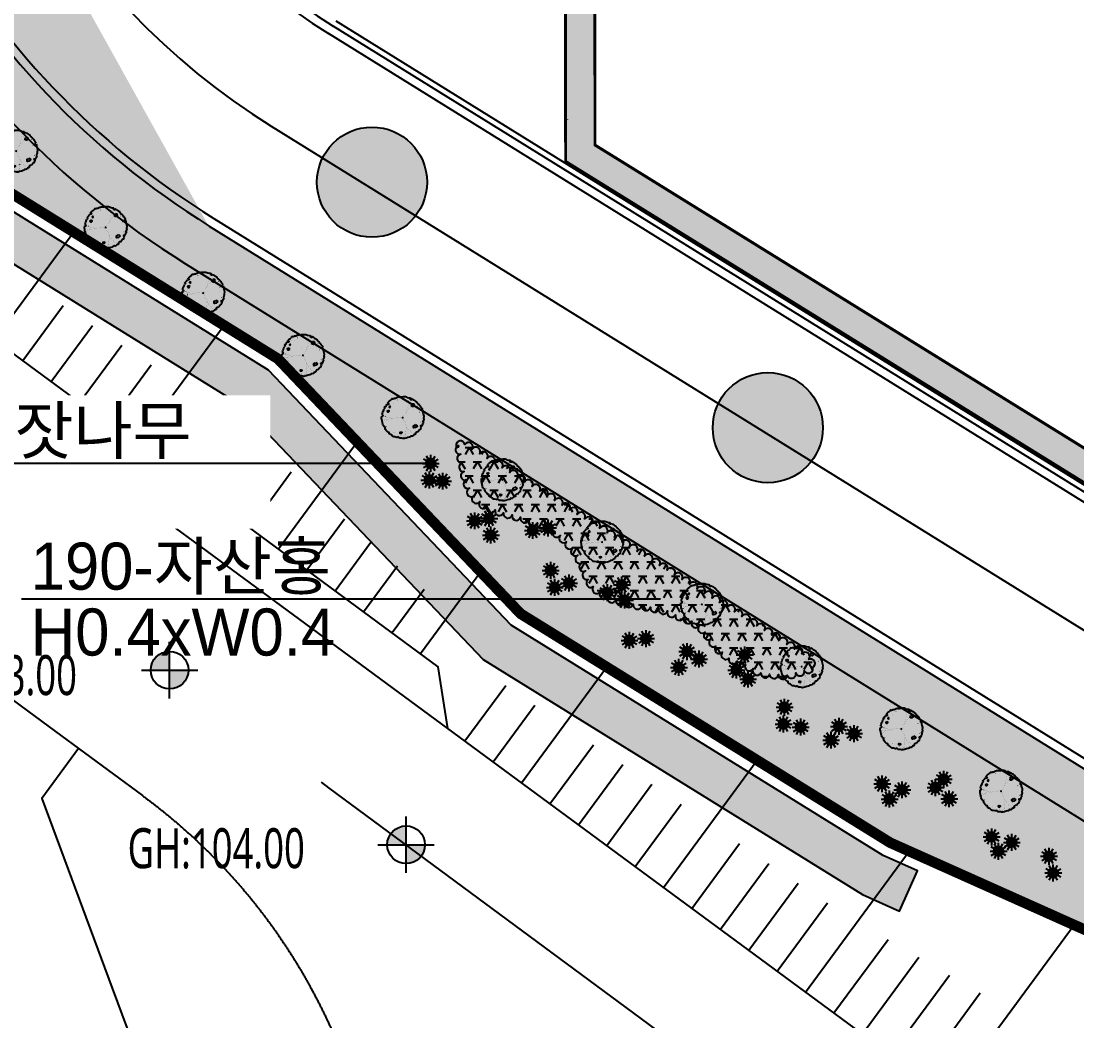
# Model space of a CAD drawing. Header units: millimetres. Extents: x 13387 to 322416, y 10188 to 219730.
# Drawn here: x 46864 to 82788, y 51162 to 85161 of the extents above; entities that cross this region are included whole.
import ezdxf
from ezdxf.enums import TextEntityAlignment as Align
from ezdxf.xclip import XClip

# ---------------------------------------------------------------- set-up
doc = ezdxf.new("R2010")
doc.units = ezdxf.units.MM
doc.header["$LTSCALE"] = 400
doc.header["$XCLIPFRAME"] = 0
doc.set_wipeout_variables(frame=1)
for name, pattern in [('base$0$base$0$CENTER', [2, 1.25, -0.25, 0.25, -0.25]), ('base$0$base$0$PHANTOM2', [31.75, 15.875, -3.175, 3.175, -3.175, 3.175, -3.175]), ('base$0$base$0$XREF_BASE$0$PHANTOMX2', [5, 2.5, -0.5, 0.5, -0.5, 0.5, -0.5]), ('DOT2', [0.125, 0, -0.125])]:
    doc.linetypes.add(name, pattern=pattern)
doc.layers.get('Defpoints').update_dxf_attribs({"color": 153})
for name, color, linetype in [('0-wipeout', 255, 'Continuous'), ('0-녹지', 71, 'Continuous'), ('_관목_Name', 7, 'Continuous'), ('_관목_Out', 7, 'Continuous'), ('_관목_Plant', 76, 'Continuous'), ('_관목_Size', 7, 'Continuous'), ('_관목_Tag', 7, 'Continuous'), ('_교목_Name', 7, 'Continuous'), ('_교목_Plant', 90, 'Continuous'), ('_교목_Tag', 7, 'Continuous'), ('base$0$base$0$1-ROAD', 1, 'Continuous'), ('base$0$base$0$1-지적선', 3, 'Continuous'), ('base$0$base$0$A-조적해치', 8, 'Continuous'), ('base$0$base$0$CE-SLOP-FILL', 1, 'Continuous'), ('base$0$base$0$CE_GH', 240, 'Continuous'), ('base$0$base$0$LSMD_CONT_LDREG_41500', 1, 'Continuous'), ('base$0$base$0$rndur', 1, 'Continuous'), ('base$0$base$0$WID', 4, 'Continuous'), ('base$0$base$0$XREF_BASE$0$CE-SLOP-FILL', 1, 'Continuous'), ('base$0$base$0$XREF_BASE$0$CE_PROPERTY LINE', 2, 'Continuous'), ('base$0$base$0$XREF_BASE$0$LSMD_CONT_LDREG_41500', 1, 'Continuous'), ('base$0$base$0$XREF_BASE$0$성토옹벽', 6, 'Continuous'), ('base$0$base$0$도로레벨', 5, 'Continuous'), ('base$0$base$0$사업부지', 7, 'Continuous'), ('tc-2', 252, 'Continuous')]:
    doc.layers.add(name, color=color, linetype=linetype)
doc.layers.add('base$0$base$0$CE_GH_TEXT', color=2, linetype='Continuous', lineweight=20)
doc.styles.add('base$0$base$0$나눔고딕N', font='NanumGothic.ttf')
doc.styles.add('Landy', font='')
doc.styles.get("Standard").update_dxf_attribs({"font": 'arial.ttf'})
doc.styles.get('Landy').set_extended_font_data('Dotum')
doc.dimstyles.new('LandyUse_T', dxfattribs={"dimtxt": 2.5, "dimasz": 80, "dimexe": 1.25, "dimexo": 0.625, "dimtad": 1, "dimtxsty": 'Standard', "dimcen": 2.5, "dimadec": 0, "dimazin": 0, "dimtfac": 1, "dimtmove": 0, "dimatfit": 3, "dimfxl": 1, "dimarcsym": 0})

# ---------------------------------------------------------------- blocks, each defined once
blk = doc.blocks.new('base$0$base$0$XREF_BASE$0$A$C3CBC0631')
h = blk.add_hatch(color=253)
h.dxf.hatch_style = 1
edge = h.paths.add_edge_path()
edge.add_line((34727, 50135), (35727, 50136))
edge.add_line((35727, 50136), (35731, 42925))
edge.add_line((35731, 42925), (59609, 28140))
edge.add_arc((63136, 33837), 6700, 238.2362, 296.9215)
edge.add_line((66170, 27863), (66623, 26971))
edge.add_arc((63136, 33837), 7700, 238.2362, 296.9215, ccw=False)
edge.add_line((59083, 27290), (34732, 42367))
edge.add_line((34732, 42367), (34727, 50135))
at = {"layer": 'base$0$base$0$XREF_BASE$0$CE_PROPERTY LINE', "color": 8, "linetype": 'base$0$base$0$XREF_BASE$0$PHANTOMX2', "ltscale": 3, "flags": 128}
blk.add_lwpolyline([(24653, 158067), (15380, 151109), (8259, 149251), (3838, 149290), (748, 147602), (-6916, 147572), (-7299, 146160), (-1843, 125252), (436, 116516), (2171, 109870), (5326, 104706), (5798, 96717), (3940, 88655), (43, 76542), (81, 64279), (3722, 52297), (8342, 45951), (24954, 35648), (27528, 32946), (33205, 26984), (45785, 19196), (55262, 14961), (63842, 9900), (67943, 799), (71065, 403), (74495, 0), (71416, 11497), (72509, 16027), (80907, 20283), (84381, 29814), (86654, 26118), (86417, 19281), (94182, 16961), (94474, 13223), (94701, 13128), (143072, 50641), (145797, 73715), (141926, 86006), (137274, 142330), (130340, 137929), (128629, 139085), (122336, 140647), (114378, 141402), (105828, 145930), (90331, 146144), (69871, 143916), (58636, 140116), (56478, 144307), (45633, 153630)], close=True, dxfattribs=at)
at = {"layer": 'base$0$base$0$XREF_BASE$0$성토옹벽', "color": 8, "linetype": 'Continuous', "ltscale": 10, "const_width": 100, "flags": 128}
for points in [[(34727, 50135), (34732, 42367), (59083, 27290, 0.26181), (66623, 26971)], [(35727, 50136), (35731, 42925), (59609, 28140, 0.26181), (66170, 27863)]]:
    blk.add_lwpolyline(points, format="xyb", dxfattribs=at)
blk = doc.blocks.new('base$0$base$0$A$C61401735')
at = {"layer": 'base$0$base$0$1-ROAD', "color": 251}
blk.add_lwpolyline([(34084, 32652), (34084, 32652)], dxfattribs=at)
blk = doc.blocks.new('base$0$base$0$G$C940A8A8A')
at = {"layer": 'base$0$base$0$LSMD_CONT_LDREG_41500', "color": 1, "linetype": 'Continuous', "const_width": 300, "flags": 128}
blk.add_lwpolyline([(10039, 103817), (3210, 93080), (151, 81205), (648, 68692), (3516, 61385), (16989, 47222), (18797, 43957), (22785, 36755), (32990, 26043), (41091, 19552), (48115, 12489), (49785, 2647), (52706, 1476), (55923, 220), (55847, 12122), (58048, 16229), (67249, 18227)], dxfattribs=at)
blk = doc.blocks.new('base$0$base$0$현황측량 지적')
at = {"layer": 'base$0$base$0$rndur', "linetype": 'base$0$base$0$PHANTOM2', "ltscale": 2, "const_width": 360, "flags": 128}
blk.add_lwpolyline([(206883, -157310), (202971, -156085), (192523, -138055), (192037, -134393), (187653, -139214), (180694, -143462), (173737, -143509), (161354, -148904), (157725, -144242), (154816, -136784), (158050, -127241), (126239, -144923), (122996, -147375), (114777, -142533), (78067, -156212), (59378, -150969), (50990, -145420), (42961, -141949), (35259, -140747), (23792, -141142), (15855, -140119), (12425, -139716), (9303, -139321), (5202, -130219), (-3377, -125158), (-12855, -120922), (-25433, -113134), (-31110, -107172), (-33684, -104469), (-50296, -94166), (-54916, -87820), (-58556, -75838), (-58594, -63575), (-54697, -51462), (-52838, -43399), (-53310, -35411), (-56465, -30247), (-58199, -23603), (-65933, 6044), (-65550, 7455), (-83110, 7388), (-99556, 7405), (-100789, 7832), (-83513, -58384), (-91570, -60086), (-90952, -159807)], dxfattribs=at)
at = {"layer": 'base$0$base$0$rndur', "linetype": 'base$0$base$0$PHANTOM2', "ltscale": 2, "flags": 128}
blk.add_lwpolyline([(206883, -157310), (202971, -156085), (192523, -138055), (192037, -134393), (187653, -139214), (180694, -143462), (173737, -143509), (161354, -148904), (157725, -144242), (154816, -136784), (158050, -127241), (126239, -144923), (122996, -147375), (114777, -142533), (78067, -156212), (59378, -150969), (50990, -145420), (42961, -141949), (35259, -140747), (23792, -141142), (15855, -140119), (12425, -139716), (9303, -139321), (5202, -130219), (-3377, -125158), (-12855, -120922), (-25433, -113134), (-31110, -107172), (-33684, -104469), (-50296, -94166), (-54916, -87820), (-58556, -75838), (-58594, -63575), (-54697, -51462), (-52838, -43399), (-53310, -35411), (-56465, -30247), (-58199, -23603), (-65933, 6044), (-65550, 7455), (-83110, 7388), (-99556, 7405), (-100789, 7832), (-83513, -58384), (-91570, -60086), (-90952, -159807)], dxfattribs=at)
at = {"layer": 'base$0$base$0$1-지적선', "color": 8, "rotation": 14.62512504690287}
blk.add_blockref('base$0$base$0$G$C940A8A8A', (-38193, -154447), dxfattribs=at)
blk = doc.blocks.new('base$0$base$0$XREF_BASE$0$42423123')
at = {"color": 8, "elevation": -85.903, "flags": 128}
blk.add_lwpolyline([(296753.797, 354722.355), (296742.728, 354721.684), (296725.083, 354743.467), (296725.304, 354745.576), (296719.523, 354752.714), (296718.006, 354754.586), (296707.445, 354767.624, -0.241383), (296702.098, 354793.07), (296709.251, 354819.265), (296716.193, 354817.325), (296719.019, 354827.438), (296712.017, 354829.394), (296712.346, 354830.601)], format="xyb", dxfattribs=at)
at = {"color": 8, "flags": 128}
blk.add_lwpolyline([(296720.991, 354828.24), (296719.555, 354821.015), (296715.721, 354813.683), (296708.892, 354802.946), (296705.833, 354791.071), (296706.33, 354778.558), (296709.198, 354771.251), (296722.671, 354757.088), (296724.479, 354753.823), (296728.467, 354746.621), (296738.672, 354735.909), (296746.773, 354729.418), (296753.797, 354722.355)], dxfattribs=at)
at = {"layer": 'base$0$base$0$XREF_BASE$0$CE-SLOP-FILL', "color": 8}
for p, q in [((296713.498, 354760.151), (296717.033, 354763.015)), ((296714.254, 354759.219), (296716.058, 354760.681)), ((296715.009, 354758.286), (296716.851, 354759.778)), ((296715.764, 354757.354), (296717.643, 354758.876)), ((296717.275, 354755.489), (296721.182, 354758.654)), ((296716.52, 354756.422), (296718.436, 354757.974)), ((296718.03, 354754.557), (296720.021, 354756.169)), ((296718.786, 354753.624), (296720.789, 354755.247)), ((296719.541, 354752.692), (296721.462, 354754.248)), ((296721.052, 354750.827), (296724.563, 354753.671)), ((296720.296, 354751.759), (296722.134, 354753.248)), ((296721.807, 354749.894), (296723.48, 354751.25)), ((296722.562, 354748.962), (296724.153, 354750.25)), ((296723.317, 354748.029), (296724.826, 354749.251)), ((296724.073, 354747.097), (296725.499, 354748.252)), ((296724.828, 354746.164), (296727.515, 354748.341)), ((296725.537, 354742.906), (296727.363, 354744.385)), ((296727.048, 354741.041), (296730.85, 354744.12)), ((296726.293, 354741.973), (296728.156, 354743.483)), ((296727.803, 354740.108), (296729.742, 354741.678)), ((296728.559, 354739.176), (296730.535, 354740.776)), ((296729.314, 354738.243), (296731.328, 354739.874)), ((296730.825, 354736.379), (296735.002, 354739.762)), ((296730.069, 354737.311), (296732.12, 354738.972)), ((296731.58, 354735.446), (296733.706, 354737.168)), ((296732.335, 354734.514), (296734.499, 354736.266)), ((296733.091, 354733.581), (296735.292, 354735.364)), ((296734.601, 354731.716), (296739.228, 354735.464)), ((296733.846, 354732.649), (296736.085, 354734.462)), ((296735.357, 354730.784), (296737.772, 354732.74)), ((296736.112, 354729.851), (296738.628, 354731.89)), ((296738.378, 354727.054), (296744.02, 354731.624)), ((296736.867, 354728.919), (296739.485, 354731.039)), ((296737.623, 354727.986), (296740.342, 354730.189))]:
    blk.add_line(p, q, dxfattribs=at)
at = {"layer": 'base$0$base$0$XREF_BASE$0$LSMD_CONT_LDREG_41500', "color": 8, "linetype": 'Continuous', "flags": 128}
blk.add_lwpolyline([(296753.797, 354722.355), (296753.797, 354722.355), (296746.773, 354729.418), (296738.672, 354735.909), (296728.467, 354746.621), (296724.479, 354753.823), (296722.671, 354757.088), (296709.198, 354771.251), (296706.33, 354778.558), (296705.833, 354791.071), (296708.892, 354802.946), (296715.721, 354813.683), (296719.555, 354821.015), (296720.991, 354828.24)], dxfattribs=at)
blk = doc.blocks.new('base$0$base$0$XREF_BASE$0$A$C5E376D50')
h = blk.add_hatch()
h.set_pattern_fill('GRAVEL', color=8, scale=1000, angle=14.6259)
h.set_pattern_definition([(242.63864078, (-197217523.41, -422257227.16), (-5468.208773979, -10728.405883643), [134.536, -13319.088047]), (199.595594003, (-197217585.244, -422257346.648), (11358.6379974624, 3997.6671750662), [230.868, -22855.9247612]), (147.136300353, (-197217802.74, -422257424.076), (12453.519176433, -8118.488783155), [162.788, -16116.032596]), (281.899542281, (-197218116.977, -422257764.45), (-4082.5244063587, 19604.412627556), [210.238, -20813.5580416]), (307.459507453, (-197218073.626, -422257970.17), (-7868.0485031935, 10348.6140497844), [206.155, -20409.373128]), (11.899542281, (-197217948.243, -422258133.815), (-19604.412627556, -4082.5244063587), [210.238, -20813.5580416]), (52.320093742, (-197217742.523, -422258090.464), (-10053.6794472186, -12958.5311502722), [278.029, -27524.848549]), (86.88118165, (-197217572.578, -422257870.42), (1218.0356119932, 23054.639213137), [262.488, -25986.3214968]), (136.05541889, (-197217558.296, -422257608.323), (-11023.3404862086, 10558.6914210576), [210.95, -20884.0731097]), (189.862211584, (-197217710.18, -422257461.93), (10896.05463927, 1809.970524083), [240.832, -11800.7625788]), (237.023291073, (-197217947.456, -422257503.18), (-8833.5781282671, -13673.6204953845), [311.448, -30833.3750048]), (153.43992811, (-197217156.53, -422257524.15), (-8288.20324574, 4038.030083754), [106.301, -10523.8448127]), (186.095087665, (-197217251.615, -422257476.616), (13083.751290253, 1347.38716589), [202.237, -20021.5114162]), (239.62585328, (-197217452.7, -422257498.1), (252.5059869, -967.595332), [141.421, -1272.7925624]), (217.82444379, (-197217550.74, -422257399.65), (4332.96468632, 3197.72059866), [76.158, -7539.6151059]), (306.42726276, (-197217610.9, -422257446.36), (-1725.11329279, 2650.280009176), [107.703, -5277.4618071]), (45.589609807, (-197217546.94, -422257533.02), (2397.774022256, 2692.70862482), [174.929, -5656.0228948]), (176.19090445, (-197217424.53, -422257408.06), (2187.69665098, -462.5833582), [126.491, -3035.7866602]), (31.015393609, (-197218172.104, -422257592.81), (8918.43535956, 5427.845865291), [177.2, -17542.8451467]), (84.972029217, (-197218020.24, -422257501.504), (-1092.815472013, -11653.572600032), [148.661, -14717.4077473]), (307.82444379, (-197217475.03, -422257214.54), (-3197.72059866, 4332.96468632), [152.315, -7463.4581059]), (358.236312941, (-197217381.625, -422257334.85), (-10433.471281077, 377.7261269), [177.2, -17542.8451467]), (354.069808055, (-197218015.55, -422258192.72), (-5342.988633998, 672.660729466), [170.88, -8373.1237453]), (309.400993844, (-197217845.584, -422258210.374), (-7615.542516274, 9381.018717753), [143.178, -14174.6430633]), (81.42726276, (-197217212.85, -422258179.61), (672.660729466, 5342.988634), [152.315, -7463.4581059]), (31.979877911, (-197217190.145, -422258028.994), (-11568.715368736, -7152.959158081), [167.631, -16595.4236142]), (84.069808056, (-197217686.97, -422258303.34), (-672.660729466, -5342.988633998), [85.44, -8458.5637453]), (115.93578575, (-197217270.9, -422258194.76), (-1977.61927971, 3617.87534121), [50.99, -5048.0295136]), (180.58960981, (-197217293.2, -422258148.9), (3155.29198301, -210.07737127), [206.155, -3916.9506256]), (200.634859232, (-197217499.35, -422258151.025), (9423.447333399, 3492.655201227), [191.05, -18913.9231745]), (318.3159208, (-197217524.22, -422257620.1), (-1472.60730587, 1682.68467714), [144.222, -3461.3292755]), (7.783079862, (-197217416.51, -422257716.01), (16954.1326183803, 2357.4111135683), [251.794, -24927.562624]), (75.571249176, (-197217167.04, -422257681.91), (-2102.83941969, -7783.1912719), [102.956, -10192.674141]), (104.62585328, (-197217141.4, -422257582.2), (-1220.101319, 715.0893451), [60, -940]), (134.88229044, (-197217526.28, -422258127.05), (5637.923236564, -5763.143376545), [138.924, -13753.5199894]), (62.63864078, (-197217624.31, -422258028.61), (5468.208773979, 10728.405883643), [269.072, -13184.552047]), (14.62585328, (-197217500.6, -422257789.6), (715.0893451, 1220.101319), [260, -740]), (339.930699744, (-197217249.07, -422257723.99), (11443.495228755, -4248.107455027), [158.114, -15653.2743008]), (268.680457374, (-197217100.56, -422257778.25), (42.428615646, -4122.887315047), [145.602, -7134.5078893]), (222.271828639, (-197217103.91, -422257923.81), (-15859.2514394095, -14473.5670717894), [237.065, -23469.4741823]), (190.051932015, (-197217279.33, -422258083.272), (-12831.2453033333, -2314.982497922), [250.799, -24829.073408])])
edge = h.paths.add_edge_path()
edge.add_line((216507, 233000), (219179, 224181))
edge.add_line((219179, 224181), (224231, 217242))
edge.add_line((224231, 217242), (240964, 206870))
edge.add_line((240964, 206870), (249211, 198205))
edge.add_line((249211, 198205), (262127, 190211))
edge.add_line((262127, 190211), (263383, 189650))
edge.add_line((263383, 189650), (263995, 191019))
edge.add_line((263995, 191019), (262831, 191539))
edge.add_line((262831, 191539), (250165, 199379))
edge.add_line((250165, 199379), (241917, 208043))
edge.add_line((241917, 208043), (225271, 218362))
edge.add_line((225271, 218362), (220541, 224858))
edge.add_line((220541, 224858), (217942, 233435))
edge.add_line((217942, 233435), (216507, 233000))
at = {"color": 8}
for points in [[(374986, 153404, -0.180089), (333337, 157628), (326035, 161222, 0.102992), (299192, 168139), (300158, 168093, -0.148011), (272310, 177969), (248009, 195863), (239404, 202199), (237464, 203627), (223953, 213576, -0.241383), (211743, 238073), (212176, 276367), (195483, 272011, -0.369038), (200555, 266091, -0.003164), (200552, 265424), (199994, 216062, -0.041869), (198408, 199419)], [(204104, 131527), (203820, 177083, -0.044561), (204938, 190557, -0.560052), (228633, 200196), (234661, 195757), (234661, 195757), (237621, 193577), (237621, 193577, -0.414994), (241911, 165582, -0.146038), (232777, 158695), (225692, 156060), (228481, 148562), (250625, 156797, -0.101084), (278308, 161110), (298817, 160148, -0.102992), (322502, 154045), (329803, 150451, 0.132121), (364456, 143617, -0.332166)]]:
    blk.add_lwpolyline(points, format="xyb", dxfattribs=at)
at = {"color": 8, "flags": 128}
blk.add_lwpolyline([(216507, 233000), (219179, 224181), (224231, 217242), (240964, 206870), (249211, 198205), (262127, 190211), (263383, 189650), (263995, 191019), (262831, 191539), (250165, 199379), (241917, 208043), (225271, 218362), (220541, 224858), (217942, 233435), (216507, 233000)], dxfattribs=at)
at = {"color": 8}
blk.add_lwpolyline([(235447, 195178), (234198, 193482), (236598, 187028), (236598, 187027), (238308, 182431)], dxfattribs=at)
at = {"layer": 'Defpoints', "linetype": 'Continuous', "flags": 128}
blk.add_lwpolyline([(221214, 261437), (217317, 249324), (217355, 237061), (220996, 225079), (225616, 218733), (242228, 208431), (244802, 205728), (250479, 199767), (263058, 191978), (272536, 187743), (281116, 182682), (285217, 173581), (288339, 173185), (291769, 172782), (288690, 184280), (289783, 188809), (298181, 193066)], dxfattribs=at)
at = {"color": 8, "xscale": 1000, "yscale": 1000, "zscale": 1000, "rotation": 14.62585327519887}
blk.add_blockref('base$0$base$0$XREF_BASE$0$42423123', (-197286947, -417977119), dxfattribs=at)
blk = doc.blocks.new('base$0$base$0$A$C22D04AE8')
at = {"layer": 'base$0$base$0$CE_GH'}
h = blk.add_hatch(color=256, dxfattribs=at)
h.paths.add_polyline_path([(0, 0), (0, 800, 0.414214), (-800, 0)])
h.paths.add_polyline_path([(800, 0), (0, 0), (0, -800, 0.414214)])
for points in [[(0, -1200), (0, 1200)], [(-1200, 0), (1200, 0)]]:
    blk.add_lwpolyline(points, dxfattribs=at)
blk.add_circle((0, 0), 800, dxfattribs=at)
blk = doc.blocks.new('base', base_point=(0, 0))
at = {"layer": 'base$0$base$0$도로레벨', "linetype": 'Continuous', "true_color": 0xffffff}
h = blk.add_hatch(color=7, dxfattribs=at)
edge = h.paths.add_edge_path()
edge.add_arc((2458431.6, -1058116.5), 1873.2, 0, 360)
h = blk.add_hatch(color=7, dxfattribs=at)
edge = h.paths.add_edge_path()
edge.add_arc((2471899.2, -1066465.4), 1873.2, 0, 360)
at = {"layer": 'base$0$base$0$사업부지', "linetype": 'Continuous', "ltscale": 10}
h = blk.add_hatch(dxfattribs=at)
h.set_pattern_fill('AR-HBONE', color=8, scale=100, angle=14.62513, style=0)
h.set_pattern_definition([(59.62512505, (-195145259.7, -419444232.27), (-142.83199963, 547.356392), [1200, -400]), (149.62512505, (-195145057.44, -419443887.18), (-142.83199963, 547.356392), [1200, -400])])
edge = h.paths.add_edge_path()
edge.add_arc((2429632.2, -997541.1), 8500, 12.08953, 71.41029, ccw=False)
edge.add_arc((2429632.2, -997541.1), 8500, 360, 12.08953, ccw=False)
edge.add_line((2438132.2, -997541.1), (2438132.2, -1035817.5))
edge.add_arc((2467632.2, -1035817.5), 29500, 180, 238.20401)
edge.add_line((2452088.7, -1060890.5), (2484216.1, -1080807.1))
edge.add_arc((2493436.8, -1065933.4), 17500, 238.20401, 296.88928)
edge.add_arc((2493436.8, -1065933.4), 17500, 296.88928, 329.81131)
edge.add_arc((2520232.4, -1081521.7), 13500, 90, 149.81131, ccw=False)
edge.add_line((2520232.4, -1068021.7), (2522153.2, -1068021.7))
edge.add_line((2522153.2, -1068021.7), (2522153.2, -1066521.7))
edge.add_line((2522153.2, -1066521.7), (2520232.4, -1066521.7))
edge.add_arc((2520232.4, -1081521.7), 15000, 90, 149.81131)
edge.add_arc((2493436.8, -1065933.4), 16000, 296.88928, 329.81131, ccw=False)
edge.add_arc((2493436.8, -1065933.4), 16000, 238.20401, 296.88928, ccw=False)
edge.add_line((2485006.4, -1079532.2), (2452879.1, -1059615.6))
edge.add_arc((2467632.2, -1035817.5), 28000, 180, 238.20401, ccw=False)
edge.add_line((2439632.2, -1035817.5), (2439632.2, -997541.1))
edge.add_arc((2429632.2, -997541.1), 10000, 360, 12.08953)
edge.add_arc((2429632.2, -997541.1), 10000, 12.08953, 76.96135)
edge.add_line((2431888.3, -987798.9), (2432341.9, -989484.6))
at = {"layer": 'base$0$base$0$A-조적해치'}
blk.add_line((2489079.5, -1072980.4), (2456952.2, -1053063.7), dxfattribs=at)
blk.add_lwpolyline([(2439948.2, -997533.7), (2439948.2, -1035810.1, 0.2595675), (2453053.2, -1059353.2), (2485180.5, -1079269.9)], format="xyb", dxfattribs=at)
blk.add_arc((2467648.2, -1035810.1), 20300, 180, 238.20401, dxfattribs=at)
at = {"layer": 'base$0$base$0$WID'}
for p, q in [((2489237.6, -1072725.4), (2457110.3, -1052808.7)), ((2489237.6, -1072725.4), (2457110.3, -1052808.7)), ((2489343, -1072555.4), (2457215.7, -1052638.8)), ((2465073.2, -1055976.1), (2465073.2, -1055980.3))]:
    blk.add_line(p, q, dxfattribs=at)
for points in [[(2443648.2, -995439.3), (2443648.2, -1035810.1, 0.2595679), (2455002.7, -1056208.5), (2487130, -1076125.1, 0.2618101), (2498880, -1076628.6, 0.2618101)], [(2439648.2, -997533.7), (2439648.2, -1035810.1, 0.2595675), (2452895.1, -1059608.2), (2485022.4, -1079524.9)]]:
    blk.add_lwpolyline(points, format="xyb", dxfattribs=at)
blk.add_arc((2467648.2, -1035810.1), 20000, 180, 238.20401, dxfattribs=at)
at = {"layer": 'base$0$base$0$도로레벨', "color": 7, "linetype": 'Continuous'}
for centre in [(2458431.6, -1058116.5), (2471899.2, -1066465.4)]:
    blk.add_circle(centre, 1873.2, dxfattribs=at)
at = {"layer": 'base$0$base$0$사업부지', "color": 8, "linetype": 'base$0$base$0$CENTER', "ltscale": 150, "flags": 128}
blk.add_lwpolyline([(2525272.1, -1110515.9, 0.0529487), (2511914.4, -1108447.3), (2511914.4, -1108447.3), (2511914.4, -1108447.3), (2512880.1, -1108493.5, -0.1480106), (2482858.3, -1097815.3), (2481131, -1096541), (2470849.7, -1088955.9), (2456963.6, -1078711.4), (2456963.6, -1078711.4), (2453744.8, -1076336.7), (2448035.9, -1072125), (2434377.2, -1062048.2), (2434377.6, -1062048.2), (2425956, -1055835.2, -0.217698), (2420599.7, -1044349.9), (2421054.4, -1007167.3, 0.0428045), (2420300, -996897.9), (2416071.6, -979543.3), (2408961.6, -952194.3)], format="xyb", dxfattribs=at)
at = {"layer": 'base$0$base$0$사업부지', "color": 8, "linetype": 'Continuous', "ltscale": 10, "flags": 128}
blk.add_lwpolyline([(2432341.9, -989484.6, -0.2647752), (2437943.7, -995760.9, -0.0527995), (2438132.2, -997541.1), (2438132.2, -1035817.5, 0.2595675), (2452088.7, -1060890.5), (2484216.1, -1080807.1, 0.2618101), (2501351.5, -1081541.3, 0.1446457), (2508563.3, -1074733.2, -0.267067), (2520232.4, -1068021.7), (2522153.2, -1068021.7)], format="xyb", dxfattribs=at)
ref = blk.add_blockref('base$0$base$0$현황측량 지적', (2488921, -959657.5))
XClip(ref).set_block_clipping_path([(-120941.079460036, -150848.0068536659), (162857.5363889819, 70751.9931463341)])
ref = blk.add_blockref('base$0$base$0$XREF_BASE$0$A$C5E376D50', (2212998.1, -1272554.8))
XClip(ref).set_block_clipping_path([(154965.4345864058, 162053.3751671459), (438965.4345861674, 383653.3751671459)])
at = {"layer": 'base$0$base$0$CE-SLOP-FILL', "linetype": 'ByBlock'}
blk.add_blockref('base$0$base$0$A$C61401735', (2424002.9, -1099771.4), dxfattribs=at)
at = {"layer": 'base$0$base$0$CE_GH', "linetype": 'ByBlock', "xscale": 0.8, "yscale": 0.8, "zscale": 0.8}
for p in [(2451544.3, -1074710.9), (2459591.1, -1080648.1)]:
    blk.add_blockref('base$0$base$0$A$C22D04AE8', p, dxfattribs=at)
at = {"layer": 'base$0$base$0$XREF_BASE$0$성토옹벽'}
blk.add_blockref('base$0$base$0$XREF_BASE$0$A$C3CBC0631', (2430288.9, -1099777.9), dxfattribs=at)
at = {"layer": 'base$0$base$0$CE_GH_TEXT', "color": 2, "lineweight": 20, "style": 'base$0$base$0$나눔고딕N', "width": 0.7}
for s, p in [('GH:103.00', (2442360.3, -1074879.2)), ('GH:104.00', (2450114.8, -1080765.4))]:
    blk.add_text(s, height=1360, dxfattribs=at).set_placement(p, align=Align.MIDDLE_LEFT)
blk = doc.blocks.new('TE000017_0')
for p, q in [((0.386, -0.104), (-0.386, 0.104)), ((-0.386, -0.104), (0.386, 0.104)), ((0.283, -0.283), (-0.283, 0.283)), ((-0.283, -0.283), (0.283, 0.283)), ((-0.104, -0.386), (0.104, 0.386)), ((0.104, -0.386), (-0.104, 0.386))]:
    blk.add_line(p, q)
at = {"layer": 'tc-2'}
for p, q in [((-0.6, 0), (0.6, 0)), ((-0.52, -0.3), (0.52, 0.3)), ((0.52, -0.3), (-0.52, 0.3)), ((0.3, -0.52), (-0.3, 0.52)), ((-0.3, -0.52), (0.3, 0.52)), ((0, -0.6), (0, 0.6))]:
    blk.add_line(p, q, dxfattribs=at)
blk = doc.blocks.new('TL000051_0')
at = {"color": 0}
for points in [[(-0.554, 0.304), (-0.554, 0.305), (-0.541, 0.321), (-0.533, 0.334), (-0.512, 0.351), (-0.495, 0.372), (-0.483, 0.393), (-0.473, 0.406)], [(-0.459, 0.43), (-0.43, 0.426), (-0.423, 0.416), (-0.434, 0.399), (-0.449, 0.399), (-0.465, 0.406), (-0.473, 0.406)], [(-0.458, 0.43), (-0.453, 0.439), (-0.445, 0.452), (-0.424, 0.481), (-0.407, 0.498), (-0.381, 0.515), (-0.369, 0.524), (-0.36, 0.529)], [(-0.31, 0.566), (-0.314, 0.567), (-0.333, 0.564), (-0.341, 0.559), (-0.347, 0.548), (-0.361, 0.527)], [(-0.31, 0.566), (-0.297, 0.574), (-0.263, 0.582), (-0.251, 0.587), (-0.226, 0.587), (-0.213, 0.591), (-0.175, 0.612), (-0.162, 0.616), (-0.133, 0.625), (-0.111, 0.629), (-0.082, 0.633), (-0.08, 0.633)], [(-0.05, 0.633), (-0.055, 0.617), (-0.063, 0.614), (-0.072, 0.614), (-0.078, 0.614), (-0.08, 0.622), (-0.08, 0.628), (-0.08, 0.636)], [(-0.05, 0.633), (-0.031, 0.633), (0.015, 0.633), (0.023, 0.637), (0.086, 0.637)], [(0.086, 0.637), (0.116, 0.625), (0.141, 0.612), (0.196, 0.599), (0.209, 0.599), (0.238, 0.595), (0.245, 0.593)], [(0.3, 0.56), (0.293, 0.557), (0.26, 0.54), (0.23, 0.561), (0.247, 0.582), (0.245, 0.593)], [(0.3, 0.56), (0.318, 0.549), (0.331, 0.541), (0.356, 0.524), (0.39, 0.498), (0.411, 0.49), (0.419, 0.477), (0.445, 0.439), (0.453, 0.426), (0.491, 0.401), (0.508, 0.387)], [(0.508, 0.387), (0.504, 0.38), (0.516, 0.372), (0.525, 0.359), (0.525, 0.355), (0.533, 0.355), (0.535, 0.355)], [(0.535, 0.355), (0.537, 0.351), (0.546, 0.325), (0.571, 0.3), (0.592, 0.275), (0.592, 0.258), (0.596, 0.245)], [(-0.586, -0.243), (-0.592, -0.235), (-0.601, -0.197), (-0.609, -0.155), (-0.626, -0.1), (-0.63, -0.058), (-0.638, -0.024), (-0.638, 0.005), (-0.634, 0.026), (-0.634, 0.046)], [(-0.625, 0.095), (-0.601, 0.074), (-0.61, 0.039), (-0.634, 0.046)], [(-0.625, 0.095), (-0.621, 0.098), (-0.613, 0.14), (-0.604, 0.161), (-0.588, 0.195), (-0.575, 0.22), (-0.572, 0.255)], [(-0.555, 0.305), (-0.546, 0.293), (-0.548, 0.278), (-0.557, 0.266), (-0.572, 0.255)], [(0.596, 0.245), (0.582, 0.233), (0.58, 0.231), (0.582, 0.217), (0.586, 0.213), (0.59, 0.213), (0.601, 0.211), (0.602, 0.211), (0.606, 0.21)], [(0.606, 0.21), (0.613, 0.186), (0.617, 0.153), (0.626, 0.119), (0.638, 0.077), (0.647, 0.039), (0.634, -0.029), (0.643, -0.053), (0.63, -0.1), (0.63, -0.107)], [(-0.537, -0.318), (-0.526, -0.306), (-0.528, -0.29), (-0.539, -0.284), (-0.548, -0.282), (-0.556, -0.276), (-0.564, -0.268), (-0.57, -0.254), (-0.584, -0.243), (-0.586, -0.243)], [(-0.438, -0.452), (-0.445, -0.441), (-0.457, -0.428), (-0.486, -0.399), (-0.516, -0.365), (-0.533, -0.336), (-0.537, -0.319), (-0.537, -0.318)], [(0.564, -0.27), (0.563, -0.273), (0.554, -0.31), (0.546, -0.332), (0.541, -0.353), (0.512, -0.37), (0.483, -0.408), (0.466, -0.428), (0.459, -0.442)], [(0.577, -0.254), (0.563, -0.248), (0.561, -0.248), (0.552, -0.246), (0.546, -0.246), (0.54, -0.246), (0.542, -0.256), (0.55, -0.261), (0.557, -0.265), (0.565, -0.271)], [(0.626, -0.142), (0.621, -0.168), (0.604, -0.192), (0.601, -0.201), (0.58, -0.247), (0.576, -0.253)], [(0.63, -0.107), (0.616, -0.113), (0.614, -0.119), (0.62, -0.13), (0.622, -0.134), (0.626, -0.142)], [(-0.407, -0.489), (-0.409, -0.469), (-0.404, -0.458), (-0.407, -0.451), (-0.415, -0.447), (-0.421, -0.447), (-0.44, -0.453)], [(-0.161, -0.606), (-0.179, -0.601), (-0.234, -0.584), (-0.272, -0.584), (-0.289, -0.572), (-0.314, -0.551), (-0.335, -0.529), (-0.369, -0.517), (-0.407, -0.489)], [(0.254, -0.577), (0.243, -0.58), (0.213, -0.593), (0.196, -0.597), (0.158, -0.606), (0.103, -0.622), (0.057, -0.635), (0.019, -0.639), (0.007, -0.631), (-0.031, -0.627), (-0.095, -0.622), (-0.108, -0.619)], [(0.283, -0.569), (0.272, -0.56), (0.264, -0.56), (0.252, -0.562), (0.254, -0.57), (0.254, -0.577)], [(0.398, -0.5), (0.373, -0.513), (0.361, -0.513), (0.348, -0.517), (0.331, -0.534), (0.318, -0.551), (0.297, -0.563), (0.283, -0.569)], [(0.46, -0.443), (0.446, -0.437), (0.432, -0.439), (0.409, -0.451), (0.399, -0.458), (0.393, -0.468), (0.391, -0.478), (0.395, -0.496), (0.399, -0.501)]]:
    blk.add_lwpolyline(points, dxfattribs=at)
for points in [[(-0.372, 0.311), (-0.385, 0.342), (-0.398, 0.333), (-0.411, 0.319), (-0.398, 0.315), (-0.381, 0.306), (-0.376, 0.306)], [(0.292, 0.421), (0.345, 0.417), (0.349, 0.377), (0.34, 0.351), (0.318, 0.333), (0.287, 0.337), (0.278, 0.346), (0.274, 0.368), (0.283, 0.377)], [(-0.42, 0.218), (-0.473, 0.196), (-0.464, 0.178), (-0.447, 0.17), (-0.429, 0.17), (-0.411, 0.196), (-0.407, 0.205)], [(0.384, -0.215), (0.437, -0.25), (0.428, -0.277), (0.389, -0.303), (0.345, -0.316), (0.332, -0.286), (0.332, -0.25), (0.349, -0.242), (0.362, -0.237)], [(-0.053, -0.449), (-0.084, -0.454), (-0.08, -0.471), (-0.036, -0.476), (-0.018, -0.458), (-0.018, -0.458)]]:
    blk.add_lwpolyline(points, close=True, dxfattribs=at)
for points, const_width in [([(-0.344, 0.439, -1), (-0.346, 0.439, -1)], 0.00251), ([(-0.264, 0.439, -1), (-0.267, 0.439, -1)], 0.00251), ([(-0.153, 0.532, -1), (-0.166, 0.532, -1)], 0.0125), ([(0.222, 0.443, -1), (0.219, 0.443, -1)], 0.00251), ([(0.275, 0.492, -1), (0.273, 0.492, -1)], 0.00251), ([(0.39, 0.421, -1), (0.387, 0.421, -1)], 0.00251), ([(0.466, 0.351, -1), (0.454, 0.351, -1)], 0.0125), ([(-0.516, 0.041, -1), (-0.528, 0.041, -1)], 0.0125), ([(-0.477, 0.315, -1), (-0.479, 0.315, -1)], 0.00251), ([(-0.03, 0.196, -1), (-0.032, 0.196, -1)], 0.00251), ([(0.515, 0.165, -1), (0.502, 0.165, -1)], 0.0125), ([(0.509, 0.046, -1), (0.507, 0.046, -1)], 0.00251), ([(-0.489, -0.264, -1), (-0.502, -0.264, -1)], 0.0125), ([(-0.424, -0.158, -1), (-0.426, -0.158, -1)], 0.00251), ([(0.107, -0.056, -1), (0.105, -0.056, -1)], 0.00251), ([(0.563, -0.136, -1), (0.55, -0.136, -1)], 0.0125), ([(-0.258, -0.454, -1), (-0.265, -0.454, -1)], 0.00752), ([(-0.127, -0.542, -1), (-0.13, -0.542, -1)], 0.00251), ([(-0.045, -0.542, -1), (-0.052, -0.542, -1)], 0.00752), ([(0.023, -0.516, -1), (0.021, -0.516, -1)], 0.00251), ([(0.209, -0.498, -1), (0.206, -0.498, -1)], 0.00251)]:
    blk.add_lwpolyline(points, format="xyb", close=True, dxfattribs=dict(at, const_width=const_width))
at = {"const_width": 0.0326}
blk.add_lwpolyline([(0.016, 0, -1), (-0.016, 0, -1)], format="xyb", close=True, dxfattribs=at)
at = {"color": 0}
blk.add_lwpolyline([(-0.108, -0.619, 0.875539), (-0.161, -0.606, 1.618197)], format="xyb", dxfattribs=at)
at = {"layer": 'tc-2', "linetype": 'DOT2'}
for points in [[(0, 0), (0.037, 0.05), (0.075, 0.126), (0.105, 0.164), (0.135, 0.224), (0.182, 0.276), (0.224, 0.314), (0.284, 0.365), (0.344, 0.421), (0.391, 0.498)], [(0.113, 0.177), (0.122, 0.237), (0.135, 0.301), (0.164, 0.365), (0.164, 0.447), (0.182, 0.519), (0.186, 0.571), (0.191, 0.6)], [(-0.002, 0.007), (-0.062, 0.007), (-0.117, 0.002), (-0.147, 0.002), (-0.194, 0.002), (-0.263, -0.019), (-0.348, -0.037), (-0.43, -0.053), (-0.481, -0.057), (-0.557, -0.057), (-0.617, -0.057), (-0.631, -0.062)], [(-0.301, -0.027), (-0.327, -0.023), (-0.374, -0.01), (-0.413, 0.002), (-0.447, 0.011), (-0.477, 0.015), (-0.507, 0.023), (-0.549, 0.037), (-0.605, 0.059)], [(-0.01, 0.002), (0.007, -0.015), (0.02, -0.045), (0.037, -0.079), (0.053, -0.126), (0.083, -0.164), (0.1, -0.207), (0.117, -0.254), (0.13, -0.288), (0.156, -0.327), (0.169, -0.348), (0.229, -0.4), (0.241, -0.425), (0.276, -0.455), (0.331, -0.494), (0.36, -0.513)], [(-0.465, -0.056), (-0.498, -0.074), (-0.537, -0.104), (-0.579, -0.13), (-0.605, -0.143), (-0.612, -0.145)], [(0.113, -0.254), (0.113, -0.301), (0.109, -0.365), (0.1, -0.412), (0.097, -0.438), (0.1, -0.481), (0.097, -0.524), (0.1, -0.579), (0.105, -0.596), (0.101, -0.623)], [(0.097, -0.519), (0.07, -0.553), (0.053, -0.579), (0.037, -0.596), (0.015, -0.621), (0.007, -0.63)]]:
    blk.add_lwpolyline(points, dxfattribs=at)
blk = doc.blocks.new('G$CE0093AA2')
at = {"layer": '0-녹지'}
h = blk.add_hatch(color=256, dxfattribs=at)
h.dxf.hatch_style = 1
edge = h.paths.add_edge_path()
edge.add_line((19332, 126164), (19440, 125747))
edge.add_line((19440, 125747), (22595, 120583))
edge.add_line((22595, 120583), (23068, 112594))
edge.add_line((23068, 112594), (21209, 104532))
edge.add_line((21209, 104532), (17313, 92419))
edge.add_line((17313, 92419), (17351, 80156))
edge.add_line((17351, 80156), (20991, 68174))
edge.add_line((20991, 68174), (25611, 61828))
edge.add_line((25611, 61828), (42224, 51526))
edge.add_line((42224, 51526), (44798, 48823))
edge.add_line((44798, 48823), (50475, 42861))
edge.add_line((50475, 42861), (63054, 35073))
edge.add_line((63054, 35073), (72532, 30838))
edge.add_line((72532, 30838), (81111, 25777))
edge.add_line((81111, 25777), (85212, 16676))
edge.add_line((85212, 16676), (91764, 15877))
edge.add_line((91764, 15877), (88685, 27374))
edge.add_line((88685, 27374), (89778, 31902))
edge.add_line((89778, 31902), (98176, 36160))
edge.add_line((98176, 36160), (101651, 45691))
edge.add_line((101651, 45691), (103923, 41996))
edge.add_line((103923, 41996), (103686, 35158))
edge.add_line((103686, 35158), (111452, 32838))
edge.add_line((111452, 32838), (111744, 29100))
edge.add_line((111744, 29100), (111971, 29006))
edge.add_line((111971, 29006), (160342, 66518))
edge.add_line((160342, 66518), (163067, 89592))
edge.add_line((163067, 89592), (159195, 101883))
edge.add_line((159195, 101883), (154544, 158207))
edge.add_line((154544, 158207), (147609, 153806))
edge.add_line((147609, 153806), (145898, 154962))
edge.add_line((145898, 154962), (139606, 156524))
edge.add_line((139606, 156524), (131647, 157279))
edge.add_line((131647, 157279), (123097, 161807))
edge.add_line((123097, 161807), (107601, 162021))
edge.add_line((107601, 162021), (87141, 159793))
edge.add_line((87141, 159793), (75906, 155993))
edge.add_line((75906, 155993), (73745, 160181))
edge.add_line((73745, 160181), (73096, 160745))
edge.add_line((73096, 160745), (72894, 160510))
edge.add_line((72894, 160510), (72242, 159752))
edge.add_line((72242, 159752), (62304, 168301))
edge.add_line((62304, 168301), (42227, 172547))
edge.add_line((42227, 172547), (32820, 165471))
edge.add_line((32820, 165471), (25883, 163665))
edge.add_line((25883, 163665), (18187, 161975))
edge.add_line((18187, 161975), (11890, 160474))
edge.add_line((11890, 160474), (17026, 140967))
edge.add_line((17026, 140967), (15748, 140633))
edge.add_arc((16971, 144898), 4437, 254.0004, 277.3556)
edge.add_arc((17403, 141489), 1000, 277.8144, 14.3903)
edge.add_line((18371, 141737), (13785, 159318))
edge.add_line((13785, 159318), (29855, 163519))
edge.add_line((29855, 163519), (30813, 159836))
edge.add_line((30813, 159836), (33433, 159836))
edge.add_arc((33433, 161336), 1500, 270, 0)
edge.add_line((34933, 161336), (34933, 165036))
edge.add_line((34933, 165036), (63733, 165036))
edge.add_line((63733, 165036), (63733, 161336))
edge.add_arc((65233, 161336), 1500, 180, 270)
edge.add_line((65233, 159836), (65633, 159836))
edge.add_line((65633, 159836), (65633, 153836))
edge.add_line((65633, 153836), (51533, 153836))
edge.add_arc((51533, 152336), 1500, 90, 180)
edge.add_line((50033, 152336), (50033, 151836))
edge.add_line((50033, 151836), (71008, 151836))
edge.add_line((71008, 151836), (71008, 151636))
edge.add_line((71008, 151636), (50033, 151636))
edge.add_line((50033, 151636), (50033, 151436))
edge.add_line((50033, 151436), (132842, 151437))
edge.add_line((132842, 151437), (125758, 157216))
edge.add_line((125758, 157216), (126390, 157991))
edge.add_line((126390, 157991), (133198, 152437))
edge.add_line((133198, 152437), (151994, 152437))
edge.add_line((151994, 152437), (152030, 124236))
edge.add_line((152030, 124236), (152233, 124236))
edge.add_line((152233, 124236), (152230, 88933))
edge.add_line((152230, 88933), (158560, 88933))
edge.add_line((158560, 88933), (158560, 78842))
edge.add_line((158560, 78842), (152230, 78842))
edge.add_line((152230, 78842), (152230, 66033))
edge.add_line((152230, 66033), (147833, 66033))
edge.add_line((147833, 66033), (147833, 62187))
edge.add_line((147833, 62187), (147083, 61578))
edge.add_line((147083, 61578), (147725, 60739))
edge.add_line((147725, 60739), (131769, 47783))
edge.add_line((131769, 47783), (123643, 42450))
edge.add_line((123643, 42450), (107643, 42441))
edge.add_line((107643, 42441), (107643, 47629))
edge.add_line((107643, 47629), (107217, 47629))
edge.add_arc((107217, 34129), 13500, 90, 149.8113)
edge.add_arc((80422, 49717), 17500, 296.8893, 329.8113, ccw=False)
edge.add_arc((80422, 49717), 17500, 238.204, 296.8893, ccw=False)
edge.add_line((71201, 34843), (39074, 54760))
edge.add_arc((54617, 79833), 29500, 180, 238.204, ccw=False)
edge.add_line((25117, 79833), (25117, 118109))
edge.add_arc((16617, 118109), 8500, 360, 71.3731)
at = {"layer": '_관목_Plant'}
h = blk.add_hatch(dxfattribs=at)
h.set_pattern_fill('CHASAN', color=256, scale=1500, style=0)
h.set_pattern_definition([(240, (-2422172.6, 1119477), (281.25, -487.13929), [281.25, -281.25]), (300, (-2422172.6, 1119477), (562.5, -3e-07), [281.25, -281.25]), (0, (-2422313.23, 1119477), (281.25, 487.13929), [281.25, -281.25])])
edge = h.paths.add_edge_path()
edge.add_arc((48404, 48434), 150, 101.8168, 281.8168)
edge.add_arc((48465, 48141), 150, 101.8168, 281.8168)
edge.add_arc((48527, 47847), 150, 101.8168, 281.8168)
edge.add_arc((48588, 47553), 150, 101.8168, 281.8168)
edge.add_arc((48675, 47268), 150, 112.1055, 292.1055)
edge.add_arc((48788, 46990), 150, 112.1055, 292.1055)
edge.add_arc((48966, 46762), 150, 143.7928, 323.7928)
edge.add_arc((49208, 46585), 150, 143.7928, 323.7928)
edge.add_arc((49470, 46446), 150, 160.3834, 340.3834)
edge.add_arc((49753, 46345), 150, 160.3834, 340.3834)
edge.add_arc((50040, 46259), 150, 166.2966, 346.2966)
edge.add_arc((50329, 46181), 150, 163.6176, 343.6176)
edge.add_arc((50617, 46097), 150, 163.6176, 343.6176)
edge.add_arc((50903, 46005), 150, 160.5585, 340.5585)
edge.add_arc((51186, 45905), 150, 160.5585, 340.5585)
edge.add_arc((51452, 45772), 150, 146.3622, 326.3622)
edge.add_arc((51702, 45606), 150, 146.3622, 326.3622)
edge.add_arc((51932, 45416), 150, 134.7648, 314.7648)
edge.add_arc((52143, 45203), 150, 134.7648, 314.7648)
edge.add_arc((52336, 44974), 150, 125.2849, 305.2849)
edge.add_arc((52489, 44717), 150, 116.1797, 296.1797)
edge.add_arc((52621, 44448), 150, 116.1797, 296.1797)
edge.add_arc((52730, 44169), 150, 106.6395, 286.6395)
edge.add_arc((52859, 43903), 150, 125.1067, 305.1067)
edge.add_arc((53067, 43693), 150, 144.2582, 324.2582)
edge.add_arc((53311, 43517), 150, 144.2582, 324.2582)
edge.add_arc((53575, 43383), 150, 161.6322, 341.6322)
edge.add_arc((53863, 43299), 150, 166.032, 346.032)
edge.add_arc((54154, 43227), 150, 165.9753, 345.9753)
edge.add_arc((54447, 43164), 150, 170.1165, 350.1165)
edge.add_arc((54743, 43113), 150, 170.1165, 350.1165)
edge.add_arc((55038, 43059), 150, 169.2329, 349.2329)
edge.add_arc((55331, 42994), 150, 165.8107, 345.8107)
edge.add_arc((55610, 42889), 150, 152.8796, 332.8796)
edge.add_arc((55888, 42781), 150, 164.5821, 344.5821)
edge.add_arc((56165, 42672), 150, 152.4051, 332.4051)
edge.add_arc((56431, 42533), 150, 152.4051, 332.4051)
edge.add_arc((56661, 42349), 150, 130.185, 310.185)
edge.add_arc((56854, 42119), 150, 130.185, 310.185)
edge.add_arc((57035, 41881), 150, 124.1779, 304.1779)
edge.add_arc((57231, 41656), 150, 137.7505, 317.7505)
edge.add_arc((57453, 41454), 150, 137.7505, 317.7505)
edge.add_arc((57704, 41299), 150, 158.8349, 338.8349)
edge.add_arc((57983, 41191), 150, 158.8349, 338.8349)
edge.add_arc((58255, 41064), 150, 151.1571, 331.1571)
edge.add_arc((58518, 40919), 150, 151.1571, 331.1571)
edge.add_arc((58798, 40828), 150, 172.7227, 352.7227)
edge.add_arc((59096, 40801), 150, 176.7597, 356.7597)
edge.add_arc((59396, 40784), 150, 176.7597, 356.7597)
edge.add_arc((59690, 40814), 150, 195.0478, 15.0478)
edge.add_arc((59980, 40892), 150, 195.0478, 15.0478)
edge.add_arc((60266, 40983), 150, 200.1379, 20.1379)
edge.add_arc((60341, 41169), 150, 295.8688, 115.8688)
edge.add_arc((60161, 41401), 150, 319.9696, 139.9696)
edge.add_arc((59919, 41576), 150, 328.2032, 148.2032)
edge.add_arc((59664, 41734), 150, 328.2032, 148.2032)
edge.add_arc((59409, 41892), 150, 328.2032, 148.2032)
edge.add_arc((59154, 42050), 150, 328.2032, 148.2032)
edge.add_arc((58899, 42208), 150, 328.2032, 148.2032)
edge.add_arc((58644, 42367), 150, 328.2032, 148.2032)
edge.add_arc((58389, 42525), 150, 328.2032, 148.2032)
edge.add_arc((58134, 42683), 150, 328.2032, 148.2032)
edge.add_arc((57879, 42841), 150, 328.2032, 148.2032)
edge.add_arc((57624, 42999), 150, 328.2032, 148.2032)
edge.add_arc((57369, 43157), 150, 328.2032, 148.2032)
edge.add_arc((57114, 43315), 150, 328.2032, 148.2032)
edge.add_arc((56859, 43473), 150, 328.2032, 148.2032)
edge.add_arc((56604, 43631), 150, 328.2032, 148.2032)
edge.add_arc((56349, 43789), 150, 328.2032, 148.2032)
edge.add_arc((56094, 43947), 150, 328.2032, 148.2032)
edge.add_arc((55839, 44105), 150, 328.2032, 148.2032)
edge.add_arc((55584, 44263), 150, 328.2032, 148.2032)
edge.add_arc((55329, 44421), 150, 328.2032, 148.2032)
edge.add_arc((55074, 44580), 150, 328.2032, 148.2032)
edge.add_arc((54819, 44738), 150, 328.2032, 148.2032)
edge.add_arc((54564, 44896), 150, 328.2032, 148.2032)
edge.add_arc((54309, 45054), 150, 328.2032, 148.2032)
edge.add_arc((54054, 45212), 150, 328.2032, 148.2032)
edge.add_arc((53799, 45370), 150, 328.2032, 148.2032)
edge.add_arc((53544, 45528), 150, 328.2032, 148.2032)
edge.add_arc((53289, 45686), 150, 328.2032, 148.2032)
edge.add_arc((53034, 45844), 150, 328.2032, 148.2032)
edge.add_arc((52779, 46002), 150, 328.2032, 148.2032)
edge.add_arc((52524, 46160), 150, 328.2032, 148.2032)
edge.add_arc((52269, 46318), 150, 328.2032, 148.2032)
edge.add_arc((52014, 46476), 150, 328.2032, 148.2032)
edge.add_arc((51759, 46634), 150, 328.2032, 148.2032)
edge.add_arc((51504, 46793), 150, 328.2032, 148.2032)
edge.add_arc((51249, 46951), 150, 328.2032, 148.2032)
edge.add_arc((50994, 47109), 150, 328.2032, 148.2032)
edge.add_arc((50739, 47267), 150, 328.2032, 148.2032)
edge.add_arc((50484, 47425), 150, 328.2032, 148.2032)
edge.add_arc((50229, 47583), 150, 328.2032, 148.2032)
edge.add_arc((49974, 47741), 150, 328.2032, 148.2032)
edge.add_arc((49719, 47899), 150, 328.2032, 148.2032)
edge.add_arc((49465, 48057), 150, 328.2032, 148.2032)
edge.add_arc((49210, 48215), 150, 328.2032, 148.2032)
edge.add_arc((48955, 48373), 150, 328.2032, 148.2032)
edge.add_arc((48700, 48531), 150, 328.2032, 148.2032)
edge.add_arc((48424, 48589), 150, 8.3563, 188.3563)
edge.add_arc((48324, 48574), 49.5, 188.3563, 8.3563)
at = {"layer": '_관목_Out'}
blk.add_lwpolyline([(48373, 48581, 1), (48435, 48288, 1), (48496, 47994, 1), (48558, 47700, 1), (48619, 47407, 1), (48619, 47407, 1), (48732, 47129, 1), (48845, 46851, 1), (48845, 46851, 1), (49087, 46673, 1), (49329, 46496, 1), (49329, 46496, 1), (49612, 46396, 1), (49894, 46295, 1), (49894, 46295, 1), (50186, 46224, 1), (50186, 46224, 1), (50473, 46139, 1), (50761, 46055, 1), (50761, 46055, 1), (51044, 45955, 1), (51327, 45855, 1), (51327, 45855, 1), (51577, 45689, 1), (51827, 45522, 1), (51827, 45522, 1), (52038, 45309, 1), (52249, 45096, 1), (52249, 45096, 1), (52422, 44852, 1), (52422, 44852, 1), (52555, 44582, 1), (52687, 44313, 1), (52687, 44313, 1), (52773, 44026, 1), (52773, 44026, 1), (52945, 43780, 1), (52945, 43780, 1), (53189, 43605, 1), (53432, 43430, 1), (53432, 43430, 1), (53717, 43335, 1), (53717, 43335, 1), (54008, 43263, 1), (54008, 43263, 1), (54299, 43190, 1), (54299, 43190, 1), (54595, 43139, 1), (54890, 43087, 1), (54890, 43087, 1), (55185, 43031, 1), (55185, 43031, 1), (55476, 42958, 1), (55476, 42958, 1), (55743, 42821, 1), (55743, 42821, 1), (56032, 42741, 1), (56032, 42741, 1), (56298, 42602, 1), (56564, 42463, 1), (56564, 42463, 1), (56758, 42234, 1), (56951, 42005, 1), (56951, 42005, 1), (57120, 41757, 1), (57120, 41757, 1), (57342, 41555, 1), (57564, 41353, 1), (57564, 41353, 1), (57844, 41245, 1), (58123, 41137, 1), (58123, 41137, 1), (58386, 40992, 1), (58649, 40847, 1), (58649, 40847, 1), (58947, 40809, 1), (58947, 40809, 1), (59246, 40792, 1), (59546, 40775, 1), (59546, 40775, 1), (59835, 40853, 1), (60125, 40931, 1), (60125, 40931, 1), (60407, 41034, 1), (60407, 41034, 1), (60276, 41304, 1), (60276, 41304, 1), (60046, 41497, 1), (60046, 41497, 1), (59791, 41655, 1), (59536, 41813, 1), (59281, 41971, 1), (59026, 42129, 1), (58771, 42287, 1), (58516, 42446, 1), (58261, 42604, 1), (58006, 42762, 1), (57751, 42920, 1), (57496, 43078, 1), (57241, 43236, 1), (56986, 43394, 1), (56731, 43552, 1), (56476, 43710, 1), (56221, 43868, 1), (55966, 44026, 1), (55711, 44184, 1), (55456, 44342, 1), (55201, 44500, 1), (54947, 44659, 1), (54692, 44817, 1), (54437, 44975, 1), (54182, 45133, 1), (53927, 45291, 1), (53672, 45449, 1), (53417, 45607, 1), (53162, 45765, 1), (52907, 45923, 1), (52652, 46081, 1), (52397, 46239, 1), (52142, 46397, 1), (51887, 46555, 1), (51632, 46714, 1), (51377, 46872, 1), (51122, 47030, 1), (50867, 47188, 1), (50612, 47346, 1), (50357, 47504, 1), (50102, 47662, 1), (49847, 47820, 1), (49592, 47978, 1), (49337, 48136, 1), (49082, 48294, 1), (48827, 48452, 1), (48572, 48610, 1), (48572, 48610, 1), (48275, 48567, 1)], format="xyb", close=True, dxfattribs=at)
ref = blk.add_blockref('base', (-2413015, 1115651))
XClip(ref).set_block_clipping_path([(2413015.1054852898, -1109546.827617452), (2592876.6779239769, -918069.190399006)])
at = {"layer": '_교목_Plant'}
for name, p, xscale, yscale, zscale in [('TL000051_0', (33309, 58592), 1120, 1120, 1120), ('TL000051_0', (36351, 55995), 1120, 1120, 1120), ('TL000051_0', (39672, 53765), 1120, 1120, 1120), ('TL000051_0', (43065, 51647), 1120, 1120, 1120), ('TL000051_0', (46459, 49530), 1120, 1120, 1120), ('TE000017_0', (47418, 47972), 480, 480, 480), ('TL000051_0', (49852, 47412), 1120, 1120, 1120), ('TE000017_0', (47372, 47406), 480, 480, 480), ('TE000017_0', (47832, 47367), 480, 480, 480), ('TE000017_0', (49405, 46098), 480, 480, 480), ('TE000017_0', (48918, 46019), 480, 480, 480), ('TE000017_0', (51411, 45775), 480, 480, 480), ('TL000051_0', (53246, 45295), 1120, 1120, 1120), ('TE000017_0', (49464, 45532), 480, 480, 480), ('TE000017_0', (50892, 45690), 480, 480, 480), ('TE000017_0', (51498, 44334), 480, 480, 480), ('TE000017_0', (52120, 43903), 480, 480, 480), ('TE000017_0', (51639, 43754), 480, 480, 480), ('TE000017_0', (53431, 43579), 480, 480, 480), ('TE000017_0', (53921, 43837), 480, 480, 480), ('TL000051_0', (56639, 43177), 1120, 1120, 1120), ('TE000017_0', (54021, 43322), 480, 480, 480), ('TE000017_0', (54178, 41954), 480, 480, 480), ('TE000017_0', (54743, 42012), 480, 480, 480), ('TE000017_0', (56142, 41573), 480, 480, 480), ('TE000017_0', (58099, 41458), 480, 480, 480), ('TL000051_0', (60033, 41059), 1120, 1120, 1120), ('TE000017_0', (55862, 41036), 480, 480, 480), ('TE000017_0', (56546, 41316), 480, 480, 480), ('TE000017_0', (57818, 40943), 480, 480, 480), ('TE000017_0', (58216, 40639), 480, 480, 480), ('TE000017_0', (59458, 39678), 480, 480, 480), ('TL000051_0', (63426, 38942), 1120, 1120, 1120), ('TE000017_0', (59423, 39108), 480, 480, 480), ('TE000017_0', (60005, 39003), 480, 480, 480), ('TE000017_0', (61308, 39026), 480, 480, 480), ('TE000017_0', (61040, 38561), 480, 480, 480), ('TE000017_0', (61820, 38782), 480, 480, 480), ('TE000017_0', (62778, 37075), 480, 480, 480), ('TE000017_0', (64869, 37228), 480, 480, 480), ('TL000051_0', (66820, 36824), 1120, 1120, 1120), ('TE000017_0', (63460, 36871), 480, 480, 480), ('TE000017_0', (64595, 36947), 480, 480, 480), ('TE000017_0', (63028, 36557), 480, 480, 480), ('TE000017_0', (65060, 36565), 480, 480, 480), ('TE000017_0', (66502, 35271), 480, 480, 480), ('TE000017_0', (67188, 35081), 480, 480, 480), ('TE000017_0', (66737, 34783), 480, 480, 480), ('TE000017_0', (68454, 34612), 480, 480, 480), ('TE000017_0', (68600, 34044), 480, 480, 480)]:
    blk.add_blockref(name, p, dxfattribs=dict(at, xscale=xscale, yscale=yscale, zscale=zscale))
at = {"layer": '_관목_Name', "style": 'Landy'}
blk.add_text('190-자산홍', height=1600, dxfattribs=at).set_placement((33806, 43677))
at = {"layer": '_관목_Size', "style": 'Landy'}
blk.add_text('H0.4xW0.4', height=1600, dxfattribs=at).set_placement((33806, 41437))
at = {"layer": '_관목_Tag'}
blk.add_leader([(55239, 43357), (45995, 43357), (33486, 43357)], dimstyle='LandyUse_T', dxfattribs=at)
at = {"layer": '_교목_Tag'}
for points in [[(71313, 33172), (71313, 26254), (60100, 26254)], [(78152, 29850), (78152, 21184), (62161, 21184)]]:
    blk.add_leader(points, dimstyle='LandyUse_T', dxfattribs=at)
blk.add_wipeout([(21709, 50285), (41956, 50285), (41953, 45757), (21709, 45757)]).dxf.layer = '0-wipeout'
at = {"layer": '_교목_Name', "style": 'Landy'}
blk.add_text('53-스트로브잣나무', height=1600, dxfattribs=at).set_placement((22197, 48292))
at = {"layer": '_교목_Tag'}
blk.add_leader([(47418, 47972), (41982, 47972), (21877, 47972)], dimstyle='LandyUse_T', dxfattribs=at)

msp = doc.modelspace()

# ---------------------------------------------------------------- block references
msp.add_blockref('G$CE0093AA2', (13387, 22149))

doc.saveas('drawing.dxf')
